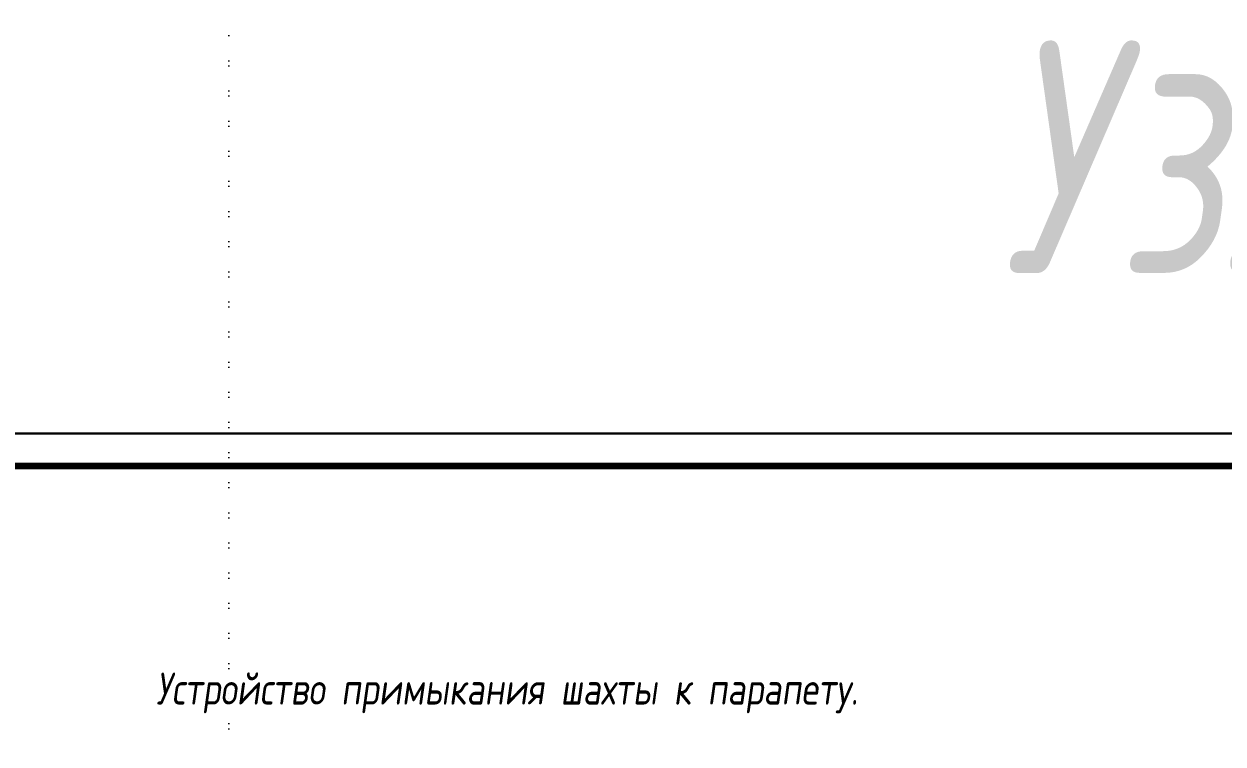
# Model space of a CAD drawing. Header units: millimetres. Extents: x -136099598 to 11807193, y 0 to 779331.
# Drawn here: x 660335 to 667822, y 378454 to 382955 of the extents above; entities that cross this region are included whole.
import ezdxf

# ---------------------------------------------------------------- set-up
doc = ezdxf.new("R2010")
doc.units = ezdxf.units.MM
doc.header["$MEASUREMENT"] = 0
doc.layers.get('Defpoints').update_dxf_attribs({"color": 8})
doc.layers.add('АР_Тонкие', color=250, linetype='Continuous', lineweight=5)
doc.layers.add('Штриховка', color=7, linetype='Continuous', lineweight=5)
doc.styles.add('Архитект', font='isocpeur.ttf', dxfattribs={"width": 0.8, "oblique": 8})
doc.styles.add('Архитектурный размер', font='isocpeur.ttf', dxfattribs={"width": 0.8, "oblique": 8})

msp = doc.modelspace()

# ---------------------------------------------------------------- hatches: boundary and pattern name
at = {"layer": 'Штриховка', "ltscale": 10}
h = msp.add_hatch(dxfattribs=at)
h.set_pattern_fill('НЕМЕТАЛЛИЧЕСКИЕ МАТЕРИАЛЫ', color=256, scale=53.266175, angle=-90, pattern_type=2)
h.set_pattern_definition([(315, (331967.72, -188008.29), (94.162183, 94.162183), []), (45, (331967.72, -188008.29), (-94.162183, 94.162183), [])])
edge = h.paths.add_edge_path(flags=17)
edge.add_line((661213.73, 376389.352), (661213.73, 373674.858))
edge = h.paths.add_edge_path()
edge.add_line((661614.006, 382944.808), (661614.006, 382954.5))
edge.add_line((661613.47, 373719.31), (661613.47, 376318.003))
edge.add_line((661613.47, 373774.257), (661613.47, 373719.31))
edge.add_line((661613.47, 373774.257), (661613.47, 376327.695))
h.paths.add_polyline_path([(661613.47, 376089.632), (661613.47, 376337.388), (661613.47, 373734.294)], flags=16)
edge = h.paths.add_edge_path(flags=17)
edge.add_line((661613.47, 373729.3), (661613.47, 373734.294))
edge.add_line((661613.47, 373729.3), (661613.47, 374902.172))
edge.add_line((661613.47, 374902.172), (661613.47, 373857.164))
edge.add_line((661613.47, 373719.31), (661613.47, 373857.164))
edge.add_line((661613.47, 373719.31), (661613.47, 376318.003))
edge.add_line((661613.47, 376337.388), (661613.47, 376318.003))
edge.add_line((661613.47, 376337.388), (661613.47, 373734.294))
edge = h.paths.add_edge_path(flags=17)
edge.add_line((661213.73, 373674.858), (661213.73, 376389.352))
h.paths.add_polyline_path([(661346.977, 377007.08), (661613.47, 377632.774)])
h.paths.add_polyline_path([(661613.47, 377632.774), (661213.73, 377632.774), (661213.729, 375444.18), (661613.47, 375444.18)])

# ---------------------------------------------------------------- linework, layer by layer
at = {"layer": 'Defpoints', "color": 40, "lineweight": 30, "ltscale": 100, "true_color": 0xf8d731}
msp.add_lwpolyline([(694929.587, 355761.176), (656815.077, 355761.176), (656815.077, 380394.189), (694929.587, 380394.189)], close=True, dxfattribs=at)
at = {"layer": 'Defpoints', "color": 3, "lineweight": 100, "ltscale": 100}
msp.add_lwpolyline([(655929.614, 380193.616), (668024.233, 380193.616), (668024.233, 370209.414), (655929.614, 370209.414)], close=True, dxfattribs=at)

# ---------------------------------------------------------------- texts
at = {"layer": 'Defpoints', "ltscale": 50, "insert": (666440.723, 382847.857), "char_height": 1454.09012, "width": 23416.55451, "attachment_point": 1, "style": 'Архитектурный размер'}
msp.add_mtext('Узлы входных групп РД', dxfattribs=at)
at = {"layer": 'АР_Тонкие', "color": 250, "lineweight": 13, "insert": (656792.395, 378773.23), "char_height": 200, "width": 10436.22989, "attachment_point": 4, "style": 'Архитект'}
msp.add_mtext('\\pxi21.83903;Устройство примыкания шахты к парапету.', dxfattribs=at)

doc.saveas('drawing.dxf')
